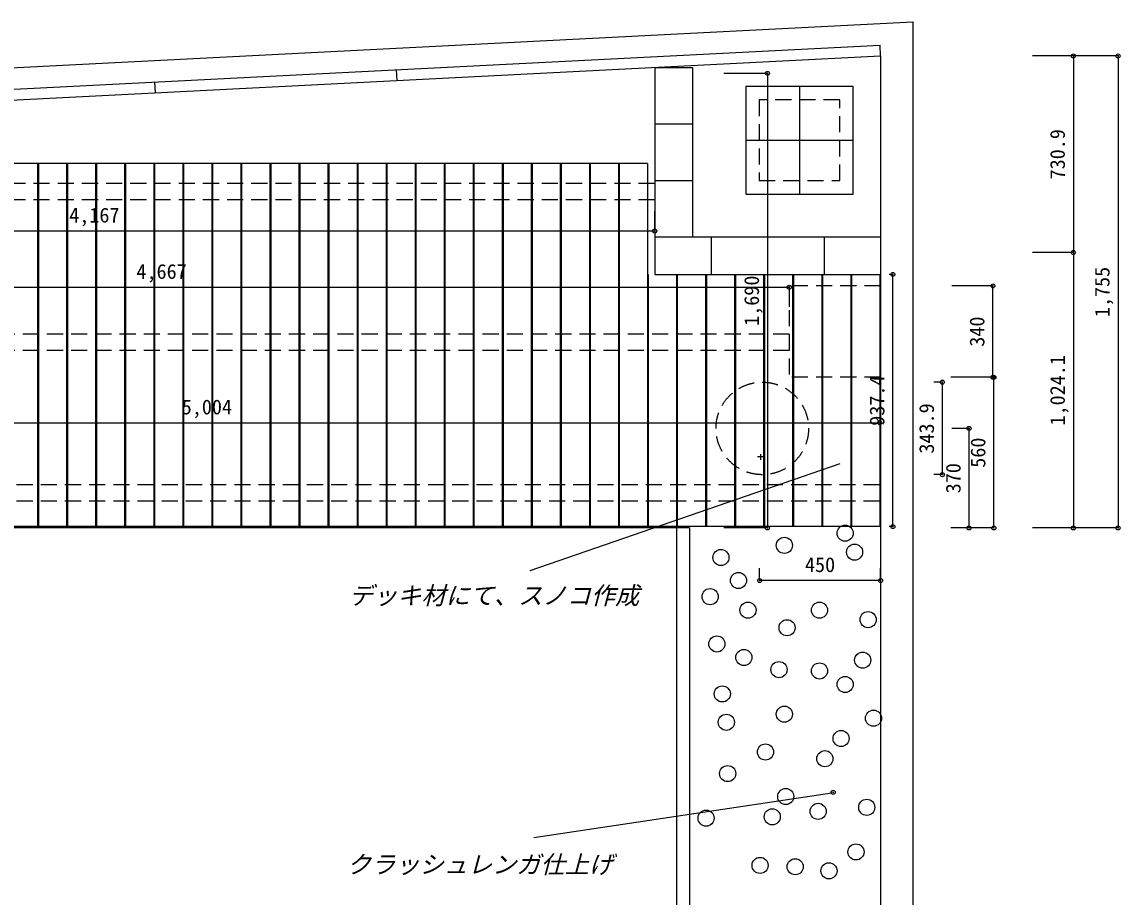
# Model space of a CAD drawing. Units: millimetres at full size, sheet at 1:30. Extents: x -5144 to 6076, y -4159 to 4169.
# Drawn here: x 1993 to 6076, y -1316 to 1938 of the extents above; entities that cross this region are included whole.
import ezdxf
from ezdxf.enums import TextEntityAlignment as Align

# ---------------------------------------------------------------- set-up
doc = ezdxf.new("R2010")
doc.units = ezdxf.units.MM
doc.header["$LTSCALE"] = 30
doc.header["$PDMODE"] = 32
doc.header["$PDSIZE"] = 15
doc.linetypes.add('DASHED2', pattern=[3, 2, -1])
for name, color, linetype in [('0-0', 7, 'Continuous'), ('0-B', 3, 'Continuous'), ('0-C', 4, 'Continuous'), ('0-D', 4, 'Continuous')]:
    doc.layers.add(name, color=color, linetype=linetype)
doc.styles.add('ＭＳ ゴシック', font='')
doc.styles.get('ＭＳ ゴシック').set_extended_font_data('MS Gothic')

msp = doc.modelspace()

# ---------------------------------------------------------------- linework, layer by layer
at = {"layer": '0-0'}
for p, q in [((-4244.05, 1453.61), (5305.95, 1937.75)), ((5305.95, 1937.75), (5305.95, -1560.51)), ((-4124.05, 1339.54), (5185.96, 1811.51)), ((5185.95, 1811.5), (5185.95, -1560.51)), ((4738.79, 331.23), (4738.79, 310.26)), ((4750.4, 321.29), (4728.07, 321.29)), ((4475.95, 56.54), (175.95, 56.54)), ((4475.95, 56.54), (4475.95, -1560.51))]:
    msp.add_line(p, q, dxfattribs=at)
at = {"layer": '0-0', "linetype": 'DASHED2'}
for p, q in [((5185.95, 956.54), (4845.95, 956.54)), ((4845.95, 956.54), (4845.95, 616.54)), ((5185.95, 616.54), (4845.95, 616.54))]:
    msp.add_line(p, q, dxfattribs=at)
msp.add_circle((4746.04, 426.52), 172, dxfattribs=at)
at = {"layer": '0-B', "color": 5}
for p, q in [((4345.95, 1768.92), (4345.95, 998.92)), ((4345.95, 1768.92), (4485.95, 1768.92)), ((4485.95, 1768.92), (4485.95, 1138.92)), ((4345.95, 1558.92), (4485.95, 1558.92)), ((4345.95, 1348.92), (4485.95, 1348.92)), ((4345.95, 1138.92), (5185.95, 1138.92)), ((4555.95, 1138.92), (4555.95, 998.92)), ((4765.95, 1138.92), (4765.95, 998.92)), ((4975.95, 1138.92), (4975.95, 998.92)), ((4345.95, 998.92), (5185.95, 998.92))]:
    msp.add_line(p, q, dxfattribs=at)
at = {"layer": '0-B', "linetype": 'DASHED2'}
for p, q in [((4734.25, 1647.7), (4734.25, 1347.7)), ((5034.25, 1647.7), (4734.25, 1647.7)), ((5034.25, 1347.7), (5034.25, 1647.7)), ((4734.25, 1347.7), (5034.25, 1347.7)), ((4345.95, 1336.75), (178.95, 1336.75)), ((4345.95, 1276.54), (178.95, 1276.54)), ((4845.95, 776.54), (178.95, 776.54)), ((4845.95, 716.54), (178.95, 716.54)), ((5182.95, 216.54), (178.95, 216.54)), ((5182.95, 156.54), (178.95, 156.54))]:
    msp.add_line(p, q, dxfattribs=at)
at = {"layer": '0-B'}
for p, q in [((2050.95, 1411.54), (2050.95, 61.54)), ((2053.95, 1411.54), (2053.95, 61.54)), ((2158.95, 1411.54), (2158.95, 61.54)), ((2161.95, 1411.54), (2161.95, 61.54)), ((2266.95, 1411.54), (2266.95, 61.54)), ((2269.95, 1411.54), (2269.95, 61.54)), ((2374.95, 1411.54), (2374.95, 61.54)), ((2377.95, 1411.54), (2377.95, 61.54)), ((2482.95, 1411.54), (2482.95, 61.54)), ((2485.95, 1411.54), (2485.95, 61.54)), ((2590.95, 1411.54), (2590.95, 61.54)), ((2593.95, 1411.54), (2593.95, 61.54)), ((2698.95, 1411.54), (2698.95, 61.54)), ((2701.95, 1411.54), (2701.95, 61.54)), ((2806.95, 1411.54), (2806.95, 61.54)), ((2809.95, 1411.54), (2809.95, 61.54)), ((2914.95, 1411.54), (2914.95, 61.54)), ((2917.95, 1411.54), (2917.95, 61.54)), ((3022.95, 1411.54), (3022.95, 61.54)), ((3025.95, 1411.54), (3025.95, 61.54)), ((3130.95, 1411.54), (3130.95, 61.54)), ((3133.95, 1411.54), (3133.95, 61.54)), ((3238.95, 1411.54), (3238.95, 61.54)), ((3241.95, 1411.54), (3241.95, 61.54)), ((3346.95, 1411.54), (3346.95, 61.54)), ((3349.95, 1411.54), (3349.95, 61.54)), ((3454.95, 1411.54), (3454.95, 61.54)), ((3457.95, 1411.54), (3457.95, 61.54)), ((3562.95, 1411.54), (3562.95, 61.54)), ((3565.95, 1411.54), (3565.95, 61.54)), ((3670.95, 1411.54), (3670.95, 61.54)), ((3673.95, 1411.54), (3673.95, 61.54)), ((3778.95, 1411.54), (3778.95, 61.54)), ((3781.95, 1411.54), (3781.95, 61.54)), ((3886.95, 1411.54), (3886.95, 61.54)), ((3889.95, 1411.54), (3889.95, 61.54)), ((3994.95, 1411.54), (3994.95, 61.54)), ((3997.95, 1411.54), (3997.95, 61.54)), ((4102.95, 1411.54), (4102.95, 61.54)), ((4105.95, 1411.54), (4105.95, 61.54)), ((4210.95, 1411.54), (4210.95, 61.54)), ((4213.95, 1411.54), (4213.95, 61.54)), ((4318.95, 1411.54), (4318.95, 61.54)), ((4321.95, 998.92), (4321.95, 61.54)), ((4426.95, 998.92), (4426.95, -1560.51)), ((4429.95, 998.92), (4429.95, 61.54)), ((4534.95, 998.92), (4534.95, 61.54)), ((4537.95, 998.92), (4537.95, 61.54)), ((4642.95, 998.92), (4642.95, 61.54)), ((4645.95, 998.92), (4645.95, 61.54)), ((4750.95, 998.92), (4750.95, 61.54)), ((4753.95, 998.92), (4753.95, 61.54)), ((4858.95, 998.92), (4858.95, 61.54)), ((4861.95, 998.92), (4861.95, 61.54)), ((4966.95, 998.92), (4966.95, 61.54)), ((4969.95, 998.92), (4969.95, 61.54)), ((5074.95, 998.92), (5074.95, 61.54)), ((5077.95, 998.92), (5077.95, 61.54)), ((5182.95, 998.92), (5182.95, 61.54)), ((5182.95, 61.54), (175.95, 61.54))]:
    msp.add_line(p, q, dxfattribs=at)
at = {"layer": '0-B', "color": 7}
for p, q in [((5033.79, 295.27), (3881.81, -103.21)), ((5004.81, -929.16), (3896.3, -1095.8))]:
    msp.add_line(p, q, dxfattribs=at)
at = {"layer": '0-C', "color": 3}
for p, q in [((5185.95, 1811.5), (5183.92, 1851.45)), ((3388.26, 1720.36), (3386.23, 1760.31)), ((2489.41, 1674.8), (2487.39, 1714.75)), ((4884.25, 1697.7), (4884.25, 1297.7)), ((4684.25, 1497.7), (5084.25, 1497.7)), ((4318.95, 1411.54), (175.95, 1411.54))]:
    msp.add_line(p, q, dxfattribs=at)
at = {"layer": '0-C'}
for p, q in [((5902.74, 1811.5), (5750.96, 1811.5)), ((5902.74, 1811.5), (5902.74, 1080.61)), ((6068.84, 1811.5), (5902.74, 1811.5)), ((6068.84, 1811.5), (6068.84, 56.54)), ((4765.3, 1746.54), (4603.42, 1746.54)), ((4765.3, 1746.54), (4765.3, 56.54)), ((4345.95, 1160.55), (4345.95, 1232.53)), ((178.95, 1160.55), (4345.95, 1160.55)), ((5902.74, 1080.61), (5750.96, 1080.61)), ((5902.74, 1080.61), (5902.74, 56.54)), ((5231.6, 998.92), (5218.32, 998.92)), ((5231.6, 61.54), (5231.6, 998.92)), ((178.95, 951.17), (4845.95, 951.17)), ((4845.95, 951.17), (4845.95, 879.19)), ((5603.47, 956.54), (5451.26, 956.54)), ((5603.47, 616.54), (5603.47, 956.54)), ((5607.01, 616.54), (5447.72, 616.54)), ((5603.47, 616.54), (5451.26, 616.54)), ((5607.01, 56.54), (5607.01, 616.54)), ((5415.86, 598.45), (5384, 598.45)), ((5415.86, 254.59), (5415.86, 598.45)), ((178.95, 447.34), (5182.95, 447.34)), ((5182.95, 447.34), (5182.95, 355.74)), ((5514.97, 426.54), (5451.26, 426.54)), ((5514.97, 56.54), (5514.97, 426.54)), ((5415.86, 254.59), (5384, 254.59)), ((4765.3, 56.54), (4603.42, 56.54)), ((5231.6, 61.54), (5218.32, 61.54)), ((5607.01, 56.54), (5447.72, 56.54)), ((5514.97, 56.54), (5451.26, 56.54)), ((5902.74, 56.54), (5750.96, 56.54)), ((6068.84, 56.54), (5902.74, 56.54)), ((4735.95, -139.03), (4735.95, -93.45)), ((5185.95, -139.03), (5185.95, -93.45)), ((5185.95, -139.03), (4735.95, -139.03))]:
    msp.add_line(p, q, dxfattribs=at)
at = {"layer": '0-C', "color": 3}
msp.add_lwpolyline([(-207.13, 1538.1), (-209.15, 1578.04), (5183.92, 1851.45)], dxfattribs=at)
msp.add_lwpolyline([(5084.25, 1697.7), (4684.25, 1697.7), (4684.25, 1297.7), (5084.25, 1297.7)], close=True, dxfattribs=at)
at = {"layer": '0-C', "color": 7}
for p in [(5902.74, 1811.5), (6068.84, 1811.5), (4765.3, 1746.54), (4345.95, 1160.55), (5902.74, 1080.61), (5231.6, 998.92), (4845.95, 951.17), (5603.47, 956.54), (5603.47, 616.54), (5607.01, 616.54), (5415.86, 598.45), (5182.95, 447.34), (5514.97, 426.54), (5415.86, 254.59), (4765.3, 56.54), (5231.6, 61.54), (5514.97, 56.54), (5607.01, 56.54), (5902.74, 56.54), (6068.84, 56.54), (4735.95, -139.03), (5185.95, -139.03)]:
    msp.add_point(p, dxfattribs=at)
at = {"layer": '0-D'}
for centre in [(5054.14, 36.88), (4828.2, -8.3), (4592.23, -53.49), (5089.28, -33.41), (4657.5, -138.84), (4552.06, -199.09), (4692.64, -249.3), (4958.74, -249.3), (4838.25, -314.57), (5139.49, -284.44), (4577.17, -374.82), (4677.58, -425.02), (5119.4, -435.07), (4808.12, -470.21), (4958.74, -475.23), (4597.25, -560.58), (5054.14, -525.44), (4828.2, -635.89), (4612.31, -666.02), (5159.57, -650.96), (5039.07, -726.27), (4757.91, -776.47), (4978.82, -801.58), (4617.33, -856.81), (4833.22, -942.16), (4953.72, -997.39), (5134.47, -982.32), (4537, -1022.49), (4783.02, -1017.47), (5094.3, -1148.01), (4737.83, -1198.21), (4868.37, -1203.23), (4993.89, -1218.3)]:
    msp.add_circle(centre, 30, dxfattribs=at)
at = {"layer": '0-D', "color": 7}
msp.add_point((5009.54, -926.78), dxfattribs=at)

# ---------------------------------------------------------------- texts
at = {"layer": '0-B', "style": 'ＭＳ ゴシック', "oblique": 15}
for s, p in [('デッキ材にて、スノコ作成', (3208.52, -247.61)), ('クラッシュレンガ仕上げ', (3201.28, -1247.44))]:
    msp.add_text(s, height=65.98, dxfattribs=at).set_placement(p, align=Align.BOTTOM_LEFT)
at = {"layer": '0-C', "color": 7, "style": 'ＭＳ ゴシック'}
for s, p in [('730.9', (5887.74, 1352.3)), ('1,755', (6053.84, 840.27)), ('1,690', (4750.3, 807.79)), ('340', (5588.47, 730.29)), ('1,024.1', (5887.74, 437.32)), ('937.4', (5216.6, 436.48)), ('343.9', (5400.86, 332.77)), ('560', (5592.01, 280.29)), ('370', (5499.97, 185.29))]:
    msp.add_text(s, height=54.99, rotation=90, dxfattribs=at).set_placement(p, align=Align.BOTTOM_LEFT)
for s, p in [('4,167', (2168.7, 1175.55)), ('4,667', (2418.7, 966.17)), ('5,004', (2587.2, 462.34)), ('450', (4904.7, -124.03))]:
    msp.add_text(s, height=54.99, dxfattribs=at).set_placement(p, align=Align.BOTTOM_LEFT)

doc.saveas('drawing.dxf')
